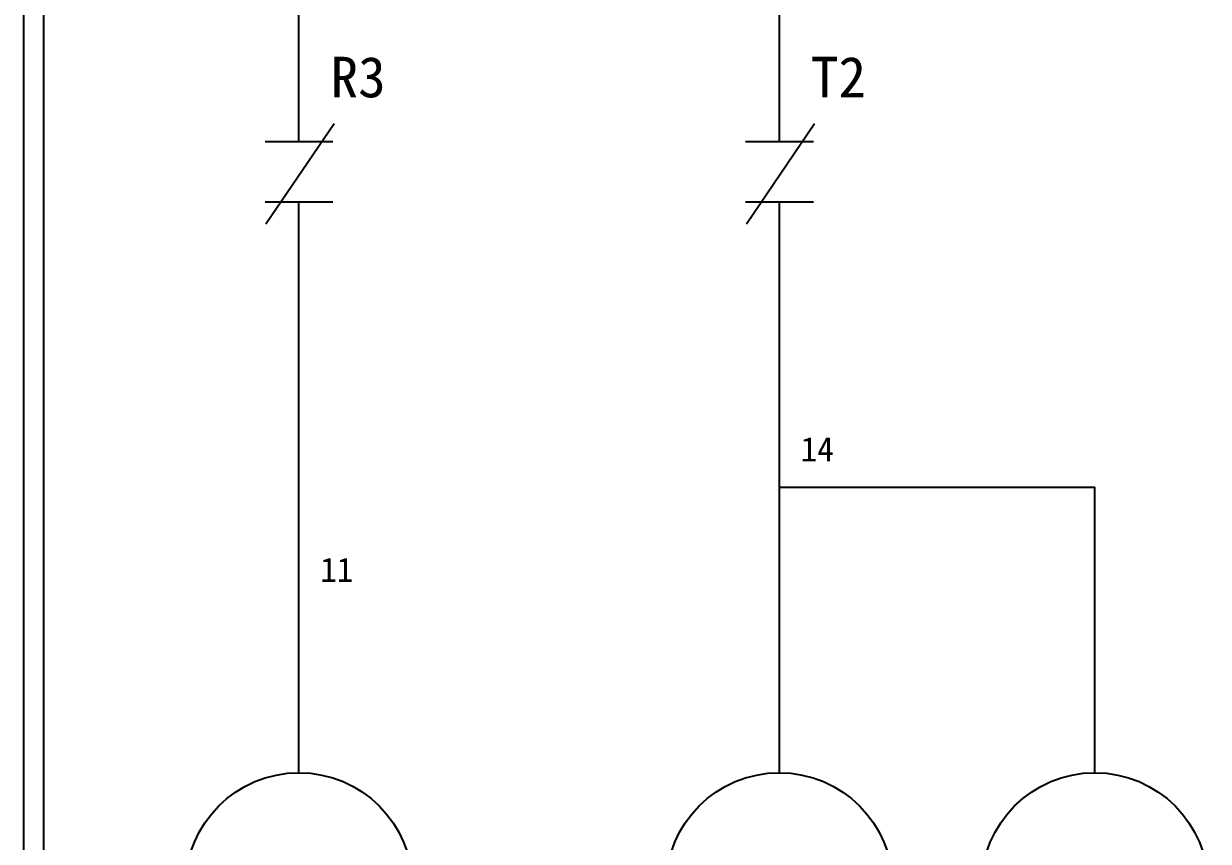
# Model space of a CAD drawing. Extents: x 325 to 612, y 3 to 207.
# Drawn here: x 325.3 to 398.4, y 54.9 to 105.4 of the extents above; entities that cross this region are included whole.
import ezdxf

# ---------------------------------------------------------------- set-up
doc = ezdxf.new("R2010")
doc.units = 0
doc.layers.add('圖框層', color=7, linetype='CONTINUOUS')
doc.layers.add('標尺寸層', color=3, linetype='CONTINUOUS')
doc.styles.add('STSL', font='KAIU.TTF')

msp = doc.modelspace()

# ---------------------------------------------------------------- linework, layer by layer
at = {"layer": '圖框層', "color": 7}
for p, q in [((325.319, 3), (325.319, 206.969)), ((326.569, 4.25), (326.569, 205.719))]:
    msp.add_line(p, q, dxfattribs=at)
at = {"layer": '標尺寸層'}
for p, q in [((342.307, 98.114), (342.307, 137.051)), ((371.949, 98.114), (371.949, 137.051)), ((344.48, 99.203), (340.271, 93.018)), ((374.122, 99.203), (369.913, 93.018)), ((340.211, 98.114), (344.403, 98.114)), ((369.853, 98.114), (374.045, 98.114)), ((340.211, 94.382), (344.403, 94.382)), ((342.307, 59.177), (342.307, 94.382)), ((369.853, 94.382), (374.045, 94.382)), ((371.949, 59.177), (371.949, 94.382)), ((371.949, 76.78), (391.416, 76.78)), ((391.416, 59.177), (391.416, 76.78))]:
    msp.add_line(p, q, dxfattribs=at)
for centre in [(342.307, 52.177), (371.949, 52.177), (391.416, 52.177)]:
    msp.add_circle(centre, 7, dxfattribs=at)

# ---------------------------------------------------------------- texts
at = {"layer": '圖框層', "color": 4, "style": 'STSL'}
for s, height, p in [('R3', 2.5, (344.255, 100.833)), ('T2', 2.5, (373.897, 100.833)), ('14', 1.5, (373.262, 78.377)), ('11', 1.5, (343.62, 70.948))]:
    msp.add_text(s, height=height, dxfattribs=at).set_placement(p)

doc.saveas('drawing.dxf')
